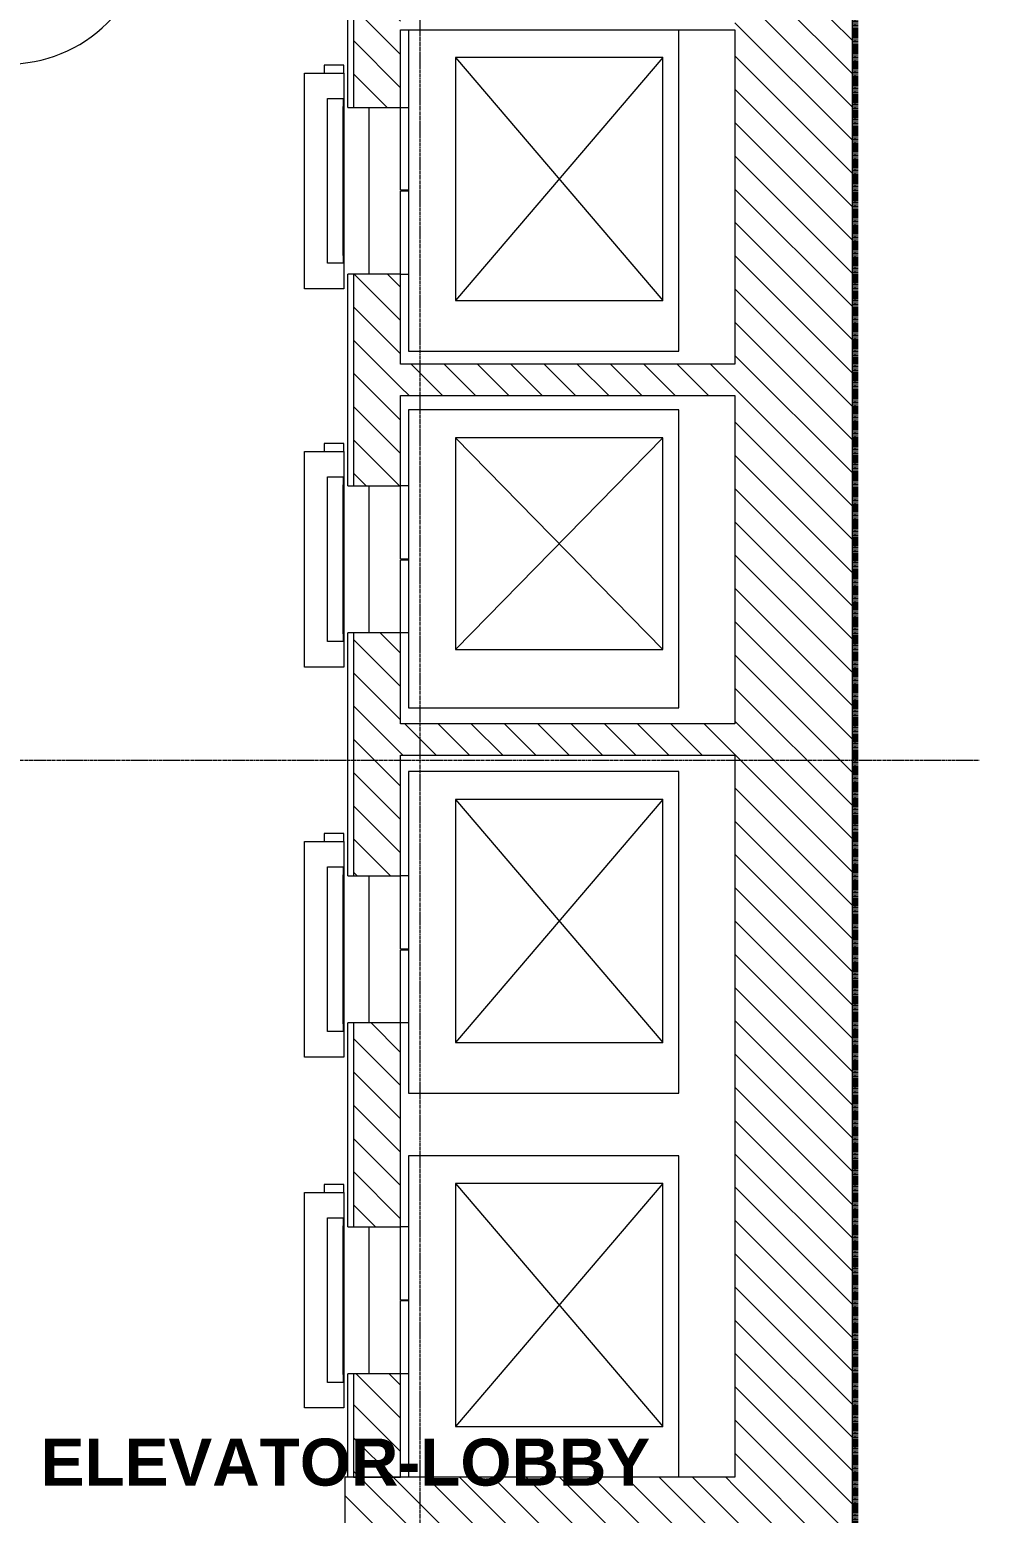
# Model space of a CAD drawing. Header units: inches. Extents: x -956 to 1409, y -1111 to 895.
# Drawn here: x 723.5 to 965.8, y 82.5 to 461 of the extents above; entities that cross this region are included whole.
import ezdxf

# ---------------------------------------------------------------- set-up
doc = ezdxf.new("R2010")
doc.units = ezdxf.units.IN
doc.header["$MEASUREMENT"] = 0
for name, pattern in [('Double Dash 3_8_', [1, 0.375, -0.125, 0.125, -0.125, 0.125, -0.125]), ('Double Dash 3_8__2_', [1, 0.375, -0.125, 0.125, -0.125, 0.125, -0.125]), ('Grid Line 1_4_', [0.4375, 0.25, -0.0625, 0.0625, -0.0625])]:
    doc.linetypes.add(name, pattern=pattern)
for name, color, linetype, lineweight in [('A-AREA-IDEN', 2, 'Continuous', 9), ('A-DETL', 90, 'Continuous', 13), ('A-DETL-GENF', 92, 'Continuous', 13), ('A-DOOR', 31, 'Continuous', 13), ('A-FLOR', 192, 'Continuous', 13), ('A-WALL', 113, 'Continuous', 13), ('A-WALL-PATT', 111, 'Continuous', 13), ('C-PROP-LINE', 91, 'Double Dash 3_8_', 20), ('I-WALL', 2, 'Continuous', 13), ('Q-SPCQ', 91, 'Continuous', 13), ('S-GRID', 1, 'Continuous', 9)]:
    doc.layers.add(name, color=color, linetype=linetype, lineweight=lineweight)
doc.styles.add('Arial_B', font='arialbd.ttf', dxfattribs={"height": 12})
pattern_1 = [(135, (0, 0), (-4.24264, -4.24264), [])]

# ---------------------------------------------------------------- blocks, each defined once
blk = doc.blocks.new('Elevator-Traction-Schindler-3300MRL-Side_Door - 2500 LBS-1057707-8TH FLOOR TELECOM UNDERFLOOR ROUTING PLAN')
at = {"layer": 'A-DETL-GENF', "color": 53, "lineweight": 9}
for p, q in [((-31, -26.4375), (31, 26.4375)), ((-31, 26.4375), (31, -26.4375))]:
    blk.add_line(p, q, dxfattribs=at)
at = {"layer": 'Q-SPCQ', "color": 53, "lineweight": 9}
for p, q in [((43.92126, 30.524114), (-38.07874, 30.524114)), ((43.92126, -38.475886), (43.92126, 30.524114)), ((31, 26.4375), (-31, 26.4375)), ((-31, 26.4375), (-31, -26.4375)), ((31, -26.4375), (31, 26.4375)), ((-31, -26.4375), (31, -26.4375)), ((-38.07874, -38.475886), (-18.25, -38.475886)), ((2.875, -38.475886), (3.125, -38.475886)), ((24.25, -38.475886), (43.92126, -38.475886))]:
    blk.add_line(p, q, dxfattribs=at)
blk = doc.blocks.new('Elevator-Traction-Schindler-3300MRL-Side_Door - 2500 LBS 2-1058248-8TH FLOOR TELECOM UNDERFLOOR ROUTING PLAN')
at = {"layer": 'A-DETL-GENF', "color": 53, "lineweight": 9}
for p, q in [((-27, -26.4375), (27, 26.4375)), ((-27, 26.4375), (27, -26.4375))]:
    blk.add_line(p, q, dxfattribs=at)
at = {"layer": 'Q-SPCQ', "color": 53, "lineweight": 9}
for p, q in [((-34.07874, 30.524114), (-34.07874, -38.475886)), ((41.92126, 30.524114), (-34.07874, 30.524114)), ((41.92126, -38.475886), (41.92126, 30.524114)), ((27, 26.4375), (-27, 26.4375)), ((-27, 26.4375), (-27, -26.4375)), ((27, -26.4375), (27, 26.4375)), ((-27, -26.4375), (27, -26.4375)), ((-34.07874, -38.475886), (-14.75, -38.475886)), ((3.875, -38.475886), (4.125, -38.475886)), ((22.75, -38.475886), (41.92126, -38.475886))]:
    blk.add_line(p, q, dxfattribs=at)
blk = doc.blocks.new('Elevator-Traction-Schindler-3300MRL-Side_Door - 2500 LBS-V8-8TH FLOOR TELECOM UNDERFLOOR ROUTING PLAN')
at = {"layer": 'A-DETL-GENF', "color": 53, "lineweight": 9}
for p, q in [((-31, -26.4375), (31, 26.4375)), ((-31, 26.4375), (31, -26.4375))]:
    blk.add_line(p, q, dxfattribs=at)
at = {"layer": 'Q-SPCQ', "color": 53, "lineweight": 9}
for p, q in [((-38.07874, 30.524114), (-38.07874, -38.475886)), ((43.92126, 30.524114), (-38.07874, 30.524114)), ((43.92126, -38.475886), (43.92126, 30.524114)), ((31, 26.4375), (-31, 26.4375)), ((-31, 26.4375), (-31, -26.4375)), ((31, -26.4375), (31, 26.4375)), ((-31, -26.4375), (31, -26.4375)), ((-38.07874, -38.475886), (-11.5, -38.475886)), ((7.125, -38.475886), (7.375, -38.475886)), ((26, -38.475886), (43.92126, -38.475886))]:
    blk.add_line(p, q, dxfattribs=at)
blk = doc.blocks.new('Elevator-Traction-Schindler-3300MRL-Side_Door - 2500 LBS-V9-8TH FLOOR TELECOM UNDERFLOOR ROUTING PLAN')
at = {"layer": 'A-DETL-GENF', "color": 53, "lineweight": 9}
for p, q in [((-31, -26.4375), (31, 26.4375)), ((-31, 26.4375), (31, -26.4375))]:
    blk.add_line(p, q, dxfattribs=at)
at = {"layer": 'Q-SPCQ', "color": 53, "lineweight": 9}
for p, q in [((-38.07874, 30.524114), (-38.07874, -38.475886)), ((43.92126, 30.524114), (-38.07874, 30.524114)), ((31, 26.4375), (-31, 26.4375)), ((-31, 26.4375), (-31, -26.4375)), ((31, -26.4375), (31, 26.4375)), ((-31, -26.4375), (31, -26.4375)), ((-38.07874, -38.475886), (-20, -38.475886)), ((-1.375, -38.475886), (-1.125, -38.475886)), ((17.5, -38.475886), (43.92126, -38.475886))]:
    blk.add_line(p, q, dxfattribs=at)
blk = doc.blocks.new('Elevator Door-Center - 42_ x 84_-1054019-8TH FLOOR TELECOM UNDERFLOOR ROUTING PLAN')
at = {"layer": 'Q-SPCQ', "lineweight": 9}
for p, q in [((-25.15, -6), (-4.03, -6)), ((-25.15, -6), (-25.15, -8)), ((-4.03, -8), (-4.03, -6)), ((-3.78, -6), (17.35, -6)), ((-3.78, -8), (-3.78, -6)), ((17.35, -6), (17.35, -8)), ((-4.03, -8), (-25.15, -8)), ((17.35, -8), (-3.78, -8))]:
    blk.add_line(p, q, dxfattribs=at)
blk = doc.blocks.new('Elevator Door-Center - 37_ x 84_-1054138-8TH FLOOR TELECOM UNDERFLOOR ROUTING PLAN')
at = {"layer": 'Q-SPCQ', "lineweight": 9}
for p, q in [((-22.65, 8), (-4.03, 8)), ((-22.65, 8), (-22.65, 6)), ((-4.03, 6), (-4.03, 8)), ((-3.78, 8), (14.85, 8)), ((-3.78, 6), (-3.78, 8)), ((14.85, 8), (14.85, 6)), ((-4.03, 6), (-22.65, 6)), ((14.85, 6), (-3.78, 6))]:
    blk.add_line(p, q, dxfattribs=at)
blk = doc.blocks.new('Curtain Wall-Store Front-Sgl w swing _ Bar - Elev_ Lobby-3258660-8TH FLOOR TELECOM UNDERFLOOR ROUTING PLAN')
at = {"layer": 'A-DOOR', "color": 133, "lineweight": 20}
for p, q in [((-18, 36.5), (-16.25, 36.5)), ((-18, 1), (-18, 36.5)), ((-16.25, 36.5), (-16.25, 0.5)), ((-16.25, 0.5), (-18, 0.5))]:
    blk.add_line(p, q, dxfattribs=at)
at = {"layer": 'A-DOOR', "color": 53, "lineweight": 9}
blk.add_arc((-18, 0.5), 36, 359.5, 90, dxfattribs=at)
blk = doc.blocks.new('Fire_Protection-Smoke_Guard-Curtain_M200_M400 - M200_42_-5570819-8TH FLOOR TELECOM UNDERFLOOR ROUTING PLAN')
at = {"layer": 'Q-SPCQ', "color": 53, "lineweight": 9}
for p, q in [((-27.5, 11.75), (27.5, 11.75)), ((-27.5, 1.75), (-27.5, 11.75)), ((27.5, 11.75), (27.5, 1.75)), ((-21, 1.875), (-21, 5.925)), ((-21, 5.925), (21, 5.925)), ((21, 5.925), (21, 1.875)), ((27.5, 6.75), (27.5, 1.75)), ((29.5, 6.75), (27.5, 6.75)), ((29.5, 1.75), (29.5, 6.75)), ((27.5, 1.75), (-27.5, 1.75)), ((21, 1.875), (-21, 1.875)), ((-19, 1.875), (19, 1.875)), ((27.5, 1.75), (29.5, 1.75))]:
    blk.add_line(p, q, dxfattribs=at)
blk = doc.blocks.new('Family - ___-850868-8TH FLOOR TELECOM UNDERFLOOR ROUTING PLAN')
at = {"layer": 'C-PROP-LINE', "color": 133, "linetype": 'Double Dash 3_8__2_'}
blk.add_line((934.11, -344.99), (934.11, 840.01), dxfattribs=at)
blk = doc.blocks.new('18433_1 - AEO NY - CENTRAL_rvt-1-8TH FLOOR TELECOM UNDERFLOOR ROUTING PLAN')
at = {"layer": 'A-WALL-PATT', "lineweight": 9}
h = blk.add_hatch(dxfattribs=at)
h.set_pattern_fill('FP_1', color=53, style=0, pattern_type=2)
h.set_pattern_definition(pattern_1)
h.paths.add_polyline_path([(933.4, -243.24), (933.4, 797.38), (903.4, 797.38), (903.4, -243.24)], flags=0)
h = blk.add_hatch(dxfattribs=at)
h.set_pattern_fill('FP_1', color=53, style=0, pattern_type=2)
h.set_pattern_definition(pattern_1)
h.paths.add_polyline_path([(806.15, 91.71), (818.15, 91.71), (818.15, 118.13), (806.15, 118.13)], flags=0)
h.paths.add_polyline_path([(806.15, 155.63), (818.15, 155.63), (818.15, 207.63), (806.15, 207.63)], flags=0)
h.paths.add_polyline_path([(818.15, 245.13), (818.15, 307.13), (806.15, 307.13), (806.15, 245.13)], flags=0)
h.paths.add_polyline_path([(806.15, 344.63), (818.15, 344.63), (818.15, 398.63), (806.15, 398.63)], flags=0)
h.paths.add_polyline_path([(806.15, 441.13), (818.15, 441.13), (818.15, 468.96), (806.15, 468.96)], flags=0)
h = blk.add_hatch(dxfattribs=at)
h.set_pattern_fill('FP_1', color=53, style=0, pattern_type=2)
h.set_pattern_definition(pattern_1)
h.paths.add_polyline_path([(903.4, 367.63), (903.4, 375.63), (818.15, 375.63), (818.15, 367.63), (841.56, 367.63)], flags=0)
h = blk.add_hatch(dxfattribs=at)
h.set_pattern_fill('FP_1', color=53, style=0, pattern_type=2)
h.set_pattern_definition(pattern_1)
h.paths.add_polyline_path([(903.4, 275.88), (903.4, 283.88), (818.15, 283.88), (818.15, 275.88), (841.56, 275.88)], flags=0)
h = blk.add_hatch(dxfattribs=at)
h.set_pattern_fill('FP_1', color=53, style=0, pattern_type=2)
h.set_pattern_definition(pattern_1)
h.paths.add_polyline_path([(810.15, 79.71), (810.4, 79.71), (810.4, 91.71), (803.9, 91.71), (803.9, 79.71), (808.15, 79.71)], flags=0)
h = blk.add_hatch(dxfattribs=at)
h.set_pattern_fill('FP_1', color=53, style=0, pattern_type=2)
h.set_pattern_definition(pattern_1)
h.paths.add_polyline_path([(903.4, 79.71), (903.4, 91.71), (810.4, 91.71), (810.4, 79.71), (841.56, 79.71)], flags=0)
at = {"layer": 'A-FLOR', "color": 53, "lineweight": 9}
for p, q in [((810.15, 398.63), (810.15, 441.13)), ((810.15, 307.13), (810.15, 344.63)), ((810.15, 207.63), (810.15, 245.13)), ((810.15, 118.13), (810.15, 155.63))]:
    blk.add_line(p, q, dxfattribs=at)
at = {"layer": 'A-WALL', "color": 133, "lineweight": 20}
for p, q in [((933.4, -243.24), (933.4, 797.38)), ((806.15, 468.96), (806.15, 441.13)), ((818.15, 460.96), (903.4, 460.96)), ((818.15, 441.13), (818.15, 460.96)), ((903.4, 460.96), (903.4, 375.63)), ((806.15, 441.13), (818.15, 441.13)), ((806.15, 398.63), (806.15, 344.63)), ((818.15, 398.63), (806.15, 398.63)), ((818.15, 375.63), (818.15, 398.63)), ((903.4, 375.63), (818.15, 375.63)), ((818.15, 367.63), (903.4, 367.63)), ((818.15, 344.63), (818.15, 367.63)), ((903.4, 367.63), (903.4, 283.88)), ((806.15, 344.63), (818.15, 344.63)), ((806.15, 307.13), (806.15, 245.13)), ((818.15, 307.13), (806.15, 307.13)), ((818.15, 283.88), (818.15, 307.13)), ((903.4, 283.88), (818.15, 283.88)), ((818.15, 275.88), (903.4, 275.88)), ((818.15, 245.13), (818.15, 275.88)), ((903.4, 275.88), (903.4, 91.71)), ((806.15, 245.13), (818.15, 245.13)), ((806.15, 207.63), (806.15, 155.63)), ((818.15, 207.63), (806.15, 207.63)), ((818.15, 155.63), (818.15, 207.63)), ((806.15, 155.63), (818.15, 155.63)), ((806.15, 118.13), (806.15, 91.71)), ((818.15, 118.13), (806.15, 118.13)), ((818.15, 91.71), (818.15, 118.13)), ((810.4, 91.71), (803.9, 91.71)), ((803.9, 91.71), (803.9, 79.71)), ((806.15, 91.71), (818.15, 91.71)), ((903.4, 91.71), (810.4, 91.71))]:
    blk.add_line(p, q, dxfattribs=at)
at = {"layer": 'I-WALL', "color": 253}
for p, q in [((804.65, 441.13), (804.65, 468.96)), ((804.65, 441.13), (806.15, 441.13)), ((804.65, 344.63), (804.65, 398.63)), ((806.15, 398.63), (804.65, 398.63)), ((804.65, 344.63), (806.15, 344.63)), ((804.65, 245.13), (804.65, 307.13)), ((806.15, 307.13), (804.65, 307.13)), ((804.65, 245.13), (806.15, 245.13)), ((804.65, 155.63), (804.65, 207.63)), ((806.15, 207.63), (804.65, 207.63)), ((804.65, 155.63), (806.15, 155.63)), ((804.65, 91.71), (804.65, 118.13)), ((806.15, 118.13), (804.65, 118.13))]:
    blk.add_line(p, q, dxfattribs=at)
at = {"layer": 'S-GRID', "linetype": 'Grid Line 1_4_'}
for p, q in [((823.15, -423.37), (823.15, 870.85)), ((965.79, 274.51), (-931.82, 274.51))]:
    blk.add_line(p, q, dxfattribs=at)
at = {"color": 133, "linetype": 'Double Dash 3_8__2_', "lineweight": 20}
blk.add_blockref('Family - ___-850868-8TH FLOOR TELECOM UNDERFLOOR ROUTING PLAN', (0, 0), dxfattribs=at)
at = {"color": 53, "lineweight": 9}
for name, p, rotation in [('Curtain Wall-Store Front-Sgl w swing _ Bar - Elev_ Lobby-3258660-8TH FLOOR TELECOM UNDERFLOOR ROUTING PLAN', (717.46, 470.19), 270.0000000000001), ('Elevator-Traction-Schindler-3300MRL-Side_Door - 2500 LBS-1057707-8TH FLOOR TELECOM UNDERFLOOR ROUTING PLAN', (858.62, 422.88), 270.0000000000004), ('Fire_Protection-Smoke_Guard-Curtain_M200_M400 - M200_42_-5570819-8TH FLOOR TELECOM UNDERFLOOR ROUTING PLAN', (805.4, 422.38), 89.99999999999991), ('Elevator Door-Center - 42_ x 84_-1054019-8TH FLOOR TELECOM UNDERFLOOR ROUTING PLAN', (812.15, 423.78), 89.99999999999991), ('Elevator-Traction-Schindler-3300MRL-Side_Door - 2500 LBS 2-1058248-8TH FLOOR TELECOM UNDERFLOOR ROUTING PLAN', (858.62, 329.88), 270.0000000000004), ('Fire_Protection-Smoke_Guard-Curtain_M200_M400 - M200_42_-5570819-8TH FLOOR TELECOM UNDERFLOOR ROUTING PLAN', (805.4, 325.88), 89.99999999999991), ('Elevator Door-Center - 37_ x 84_-1054138-8TH FLOOR TELECOM UNDERFLOOR ROUTING PLAN', (812.15, 321.98), 269.9999999999999), ('Elevator-Traction-Schindler-3300MRL-Side_Door - 2500 LBS-V8-8TH FLOOR TELECOM UNDERFLOOR ROUTING PLAN', (858.62, 233.63), 270.0000000000004), ('Fire_Protection-Smoke_Guard-Curtain_M200_M400 - M200_42_-5570819-8TH FLOOR TELECOM UNDERFLOOR ROUTING PLAN', (805.4, 226.38), 89.99999999999991), ('Elevator Door-Center - 37_ x 84_-1054138-8TH FLOOR TELECOM UNDERFLOOR ROUTING PLAN', (812.15, 222.48), 269.9999999999999), ('Elevator-Traction-Schindler-3300MRL-Side_Door - 2500 LBS-V9-8TH FLOOR TELECOM UNDERFLOOR ROUTING PLAN', (858.62, 135.63), 270.0000000000004), ('Fire_Protection-Smoke_Guard-Curtain_M200_M400 - M200_42_-5570819-8TH FLOOR TELECOM UNDERFLOOR ROUTING PLAN', (805.4, 136.88), 89.99999999999991), ('Elevator Door-Center - 37_ x 84_-1054138-8TH FLOOR TELECOM UNDERFLOOR ROUTING PLAN', (812.15, 132.98), 269.9999999999999)]:
    blk.add_blockref(name, p, dxfattribs=dict(at, rotation=rotation))

msp = doc.modelspace()

# ---------------------------------------------------------------- block references
at = {"lineweight": 5}
msp.add_blockref('18433_1 - AEO NY - CENTRAL_rvt-1-8TH FLOOR TELECOM UNDERFLOOR ROUTING PLAN', (0, 0), dxfattribs=at)

# ---------------------------------------------------------------- next in the draw order: linework, layer by layer
at = {"layer": 'A-DETL', "linetype": 'Double Dash 3_8_', "lineweight": 140}
msp.add_line((934.11, -243.24), (934.11, 843.38), dxfattribs=at)

# ---------------------------------------------------------------- next in the draw order: texts
at = {"layer": 'A-AREA-IDEN', "insert": (726.3, 101.58), "char_height": 12, "width": 186.648, "attachment_point": 1, "style": 'Arial_B'}
msp.add_mtext('ELEVATOR-LOBBY', dxfattribs=at)

doc.saveas('drawing.dxf')
